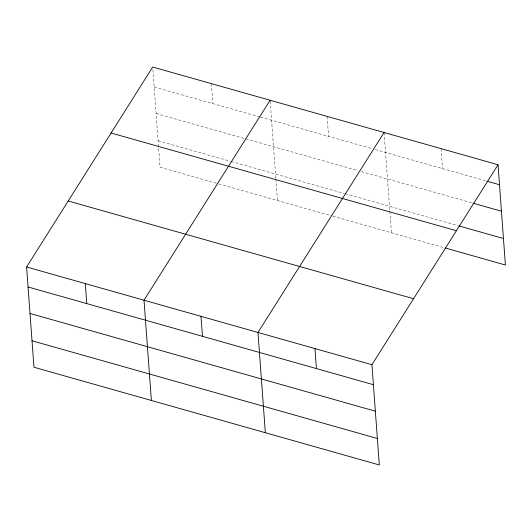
<?xml version="1.0" encoding="UTF-8"?>
<svg xmlns="http://www.w3.org/2000/svg" width="532" height="532" viewBox="0 0 532 532"><rect width="100%" height="100%" fill="white"/><g stroke="black" fill="none" stroke-linecap="round" stroke-linejoin="round"><path stroke-width="0.4" stroke-dasharray="2.66 2" d="M154.167 87.022L259.683 116.874M260.474 117.1L372.087 148.687M375.253 149.578L486.048 180.933M156.109 113.509L358.209 170.692M361.374 171.59L472.17 202.938M158.117 140.8L230.309 161.229M231.101 161.455L344.384 193.508M345.175 193.728L458.345 225.754M216.391 183.227L160.059 167.287L152.757 67.83M218.765 183.899L332.081 215.965M332.872 216.192L444.459 247.766M441.055 148.627L442.524 168.617M384.077 132.501L389.796 210.413M389.856 211.237L391.439 232.763M327.094 116.375L328.563 136.365M270.17 101.053L275.835 178.16M275.895 178.991L277.478 200.511M211.404 83.644L212.873 103.634"/><path stroke-width="0.8" d="M498.038 164.747L371.941 364.713L379.303 464.968L33.962 367.253L26.6 266.991L152.697 67.032L498.038 164.747L505.4 265.009L445.251 247.985M270.116 100.255L144.012 300.214L151.381 400.476M384.077 132.501L257.98 332.467L265.342 432.722M486.84 181.153L499.508 184.737M472.961 203.164L501.45 211.224M459.136 225.98L503.452 238.516M111.088 133.02L456.423 230.735M68.209 201.003L413.55 298.725M26.6 266.991L371.941 364.713M28.07 286.981L373.404 384.703M30.011 313.474L375.353 411.189M32.02 340.766L377.354 438.481M314.957 348.586L316.427 368.576M200.996 316.341L202.466 336.33M85.306 283.603L86.776 303.592"/></g></svg>
